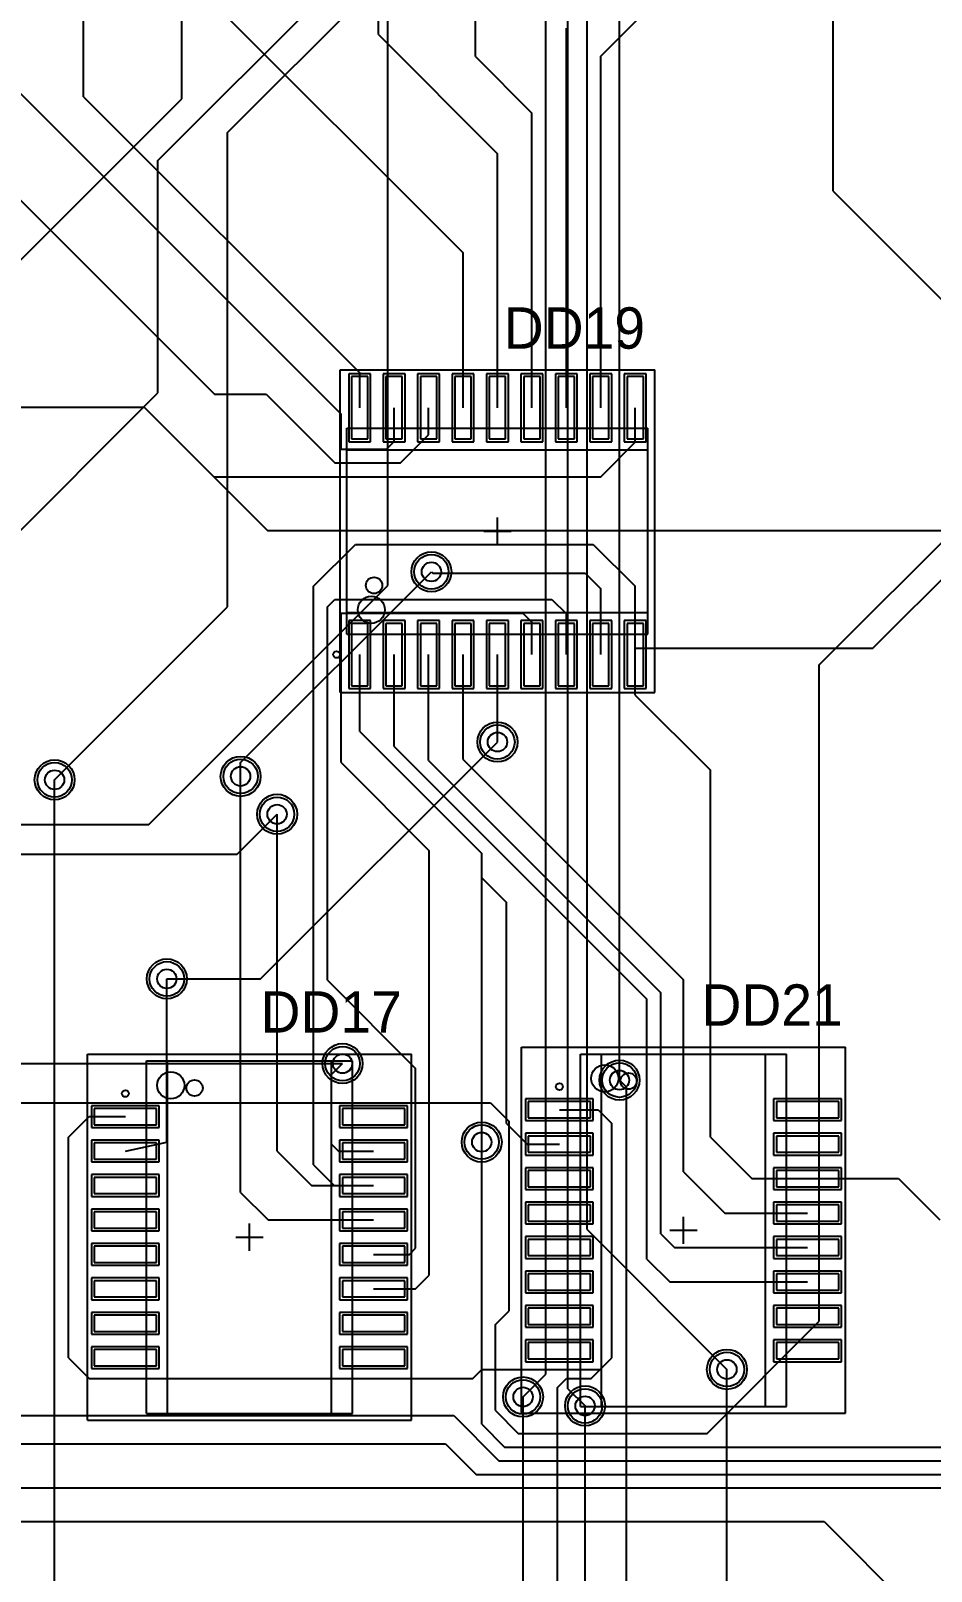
# Model space of a CAD drawing. Header units: millimetres. Extents: x 26 to 338, y 26 to 225.
# Drawn here: x 168.5 to 201.7, y 92.7 to 149.5 of the extents above; entities that cross this region are included whole.
import ezdxf

# ---------------------------------------------------------------- set-up
doc = ezdxf.new("R2010")
doc.units = ezdxf.units.MM
for name, color, linetype in [('BottomLayer', 5, 'Continuous'), ('BottomSolder', 6, 'Continuous'), ('Mechanical13', 56, 'Continuous'), ('Mechanical15', 56, 'Continuous'), ('MultiLayer', 9, 'Continuous'), ('TopLayer', 1, 'Continuous'), ('TopOverlay', 2, 'Continuous'), ('TopPaste', 8, 'Continuous'), ('TopSolder', 216, 'Continuous'), ('ViaHoleLayer', 16, 'Continuous')]:
    doc.layers.add(name, color=color, linetype=linetype)

msp = doc.modelspace()

# ---------------------------------------------------------------- linework, layer by layer
at = {"layer": 'BottomLayer'}
for p, q in [((174.037, 147.011), (174.037, 172.482)), ((173.152, 144.729), (185.903, 157.48)), ((175.717, 145.767), (186.919, 156.968)), ((187.452, 99.974), (187.452, 155.563)), ((188.265, 99.441), (188.265, 154.305)), ((188.976, 105.308), (188.976, 152.197)), ((190.17, 110.82), (190.17, 151.155)), ((181.635, 129.057), (181.635, 150.972)), ((161.519, 134.493), (174.037, 147.011)), ((175.717, 128.27), (175.717, 145.767)), ((173.152, 136.169), (173.152, 144.729)), ((197.536, 126.136), (209.626, 138.227)), ((165.176, 128.194), (173.152, 136.169)), ((176.2, 122.53), (183.236, 129.565)), ((172.822, 120.244), (181.635, 129.057)), ((169.342, 121.895), (175.717, 128.27)), ((197.536, 101.93), (197.536, 126.136)), ((176.936, 114.554), (185.671, 123.289)), ((176.2, 122.022), (176.2, 122.53)), ((176.073, 119.151), (177.546, 120.625)), ((154.508, 120.244), (172.822, 120.244)), ((163.703, 119.151), (176.073, 119.151)), ((173.482, 114.554), (176.936, 114.554)), ((152.4, 111.43), (179.959, 111.43)), ((166.218, 109.982), (185.42, 109.982)), ((185.42, 109.982), (186.106, 109.296)), ((186.106, 102.307), (186.106, 109.296)), ((185.09, 98.136), (185.09, 108.534)), ((188.976, 105.308), (194.132, 100.152)), ((185.602, 101.803), (186.106, 102.307)), ((185.602, 98.632), (185.602, 101.803)), ((193.4, 97.794), (197.536, 101.93)), ((186.614, 99.136), (187.452, 99.974)), ((188.265, 99.441), (188.9, 98.806)), ((159.41, 98.45), (184.063, 98.45)), ((184.063, 98.45), (185.727, 96.786)), ((185.602, 98.632), (186.44, 97.794)), ((185.09, 98.136), (185.936, 97.29)), ((186.44, 97.794), (193.4, 97.794)), ((159.664, 97.409), (183.759, 97.409)), ((183.759, 97.409), (184.887, 96.282)), ((185.936, 97.29), (207.247, 97.29)), ((185.727, 96.786), (208.52, 96.786)), ((184.887, 96.282), (213.096, 96.282)), ((163.652, 95.778), (219.628, 95.778)), ((133.452, 94.539), (197.714, 94.539)), ((197.714, 94.539), (201.346, 90.907))]:
    msp.add_line(p, q, dxfattribs=at)
for centre in [(183.236, 129.565), (185.671, 123.289), (169.342, 121.895), (176.2, 122.022), (177.546, 120.625), (173.482, 114.554), (179.959, 111.43), (190.17, 110.82), (185.09, 108.534), (194.132, 100.152), (186.614, 99.136), (188.9, 98.806)]:
    msp.add_circle(centre, 0.635, dxfattribs=at)
at = {"layer": 'BottomSolder'}
for centre in [(183.236, 129.565), (185.671, 123.289), (176.2, 122.022), (169.342, 121.895), (177.546, 120.625), (173.482, 114.554), (179.959, 111.43), (190.17, 110.82), (185.09, 108.534), (194.132, 100.152), (186.614, 99.136), (188.9, 98.806)]:
    msp.add_circle(centre, 0.737, dxfattribs=at)
at = {"layer": 'Mechanical13'}
for p, q in [((180.121, 134.864), (191.221, 134.864)), ((180.121, 127.264), (180.121, 134.864)), ((191.221, 127.264), (191.221, 134.864)), ((180.121, 127.264), (191.221, 127.264)), ((172.727, 98.529), (172.727, 111.529)), ((172.727, 111.529), (180.327, 111.529)), ((180.327, 98.529), (180.327, 111.529)), ((188.729, 98.783), (188.729, 111.783)), ((188.729, 111.783), (196.329, 111.783)), ((196.329, 98.783), (196.329, 111.783)), ((172.727, 98.529), (180.327, 98.529)), ((188.729, 98.783), (196.329, 98.783))]:
    msp.add_line(p, q, dxfattribs=at)
for centre in [(181.021, 128.164), (189.629, 110.883), (173.627, 110.629)]:
    msp.add_circle(centre, 0.5, dxfattribs=at)
at = {"layer": 'Mechanical15'}
for p, q in [((179.871, 137.014), (191.471, 137.014)), ((179.871, 125.114), (179.871, 137.014)), ((191.471, 125.114), (191.471, 137.014)), ((185.671, 130.564), (185.671, 131.564)), ((185.171, 131.064), (186.171, 131.064)), ((179.871, 125.114), (191.471, 125.114)), ((186.554, 98.533), (186.554, 112.033)), ((186.554, 112.033), (198.504, 112.033)), ((198.504, 98.533), (198.504, 112.033)), ((170.552, 98.279), (170.552, 111.779)), ((170.552, 111.779), (182.502, 111.779)), ((182.502, 98.279), (182.502, 111.779)), ((192.529, 104.783), (192.529, 105.783)), ((176.527, 104.529), (176.527, 105.529)), ((192.029, 105.283), (193.029, 105.283)), ((176.027, 105.029), (177.027, 105.029)), ((170.552, 98.279), (182.502, 98.279)), ((186.554, 98.533), (198.504, 98.533))]:
    msp.add_line(p, q, dxfattribs=at)
at = {"layer": 'MultiLayer'}
for centre in [(183.236, 129.565), (185.671, 123.289), (169.342, 121.895), (176.2, 122.022), (177.546, 120.625), (173.482, 114.554), (179.959, 111.43), (190.17, 110.82), (185.09, 108.534), (194.132, 100.152), (186.614, 99.136), (188.9, 98.806)]:
    msp.add_circle(centre, 0.635, dxfattribs=at)
at = {"layer": 'TopLayer'}
for p, q in [((171.933, 153.797), (184.401, 141.329)), ((170.409, 147.088), (170.409, 152.797)), ((181.28, 149.377), (181.28, 152.797)), ((184.861, 148.565), (184.861, 152.4)), ((198.044, 143.598), (198.044, 152.67)), ((159.385, 151.968), (175.235, 136.119)), ((189.481, 148.587), (192.532, 151.638)), ((165.227, 150.063), (179.908, 135.382)), ((188.211, 135.614), (188.211, 149.619)), ((181.28, 149.377), (185.671, 144.986)), ((184.861, 148.565), (186.941, 146.485)), ((189.481, 135.614), (189.481, 148.587)), ((170.409, 147.088), (180.591, 136.906)), ((186.941, 135.614), (186.941, 146.485)), ((185.671, 135.614), (185.671, 144.986)), ((198.044, 143.598), (208.788, 132.853)), ((184.401, 135.614), (184.401, 141.329)), ((180.591, 135.614), (180.591, 136.906)), ((180.891, 136.764), (180.291, 136.764)), ((180.291, 136.764), (180.291, 134.464)), ((180.891, 134.464), (180.891, 136.764)), ((182.161, 136.764), (181.561, 136.764)), ((181.561, 136.764), (181.561, 134.464)), ((182.161, 134.464), (182.161, 136.764)), ((183.431, 136.764), (182.831, 136.764)), ((182.831, 136.764), (182.831, 134.464)), ((183.431, 134.464), (183.431, 136.764)), ((184.701, 136.764), (184.101, 136.764)), ((184.101, 136.764), (184.101, 134.464)), ((184.701, 134.464), (184.701, 136.764)), ((185.971, 136.764), (185.371, 136.764)), ((185.371, 136.764), (185.371, 134.464)), ((185.971, 134.464), (185.971, 136.764)), ((187.241, 136.764), (186.641, 136.764)), ((186.641, 136.764), (186.641, 134.464)), ((187.241, 134.464), (187.241, 136.764)), ((188.511, 136.764), (187.911, 136.764)), ((187.911, 136.764), (187.911, 134.464)), ((188.511, 134.464), (188.511, 136.764)), ((189.781, 136.764), (189.181, 136.764)), ((189.181, 136.764), (189.181, 134.464)), ((189.781, 134.464), (189.781, 136.764)), ((191.051, 136.764), (190.451, 136.764)), ((190.451, 136.764), (190.451, 134.464)), ((191.051, 134.464), (191.051, 136.764)), ((175.235, 136.119), (177.14, 136.119)), ((177.14, 136.119), (179.676, 133.583)), ((167.005, 135.636), (172.644, 135.636)), ((172.644, 135.636), (175.209, 133.071)), ((179.908, 134.087), (179.908, 135.382)), ((181.861, 134.366), (181.861, 135.614)), ((183.131, 134.621), (183.131, 135.614)), ((190.751, 134.341), (190.751, 135.614)), ((179.908, 134.087), (181.582, 134.087)), ((180.291, 134.464), (180.891, 134.464)), ((181.561, 134.464), (182.161, 134.464)), ((181.582, 134.087), (181.861, 134.366)), ((182.093, 133.583), (183.131, 134.621)), ((182.831, 134.464), (183.431, 134.464)), ((184.101, 134.464), (184.701, 134.464)), ((185.371, 134.464), (185.971, 134.464)), ((186.641, 134.464), (187.241, 134.464)), ((187.911, 134.464), (188.511, 134.464)), ((189.181, 134.464), (189.781, 134.464)), ((189.481, 133.071), (190.751, 134.341)), ((190.451, 134.464), (191.051, 134.464)), ((179.676, 133.583), (182.093, 133.583)), ((175.209, 133.071), (189.481, 133.071)), ((175.209, 133.071), (177.19, 131.089)), ((177.19, 131.089), (222.353, 131.089)), ((178.892, 129.032), (180.438, 130.577)), ((180.438, 130.577), (189.206, 130.577)), ((189.206, 130.577), (190.751, 129.032)), ((183.236, 129.565), (183.286, 129.515)), ((199.517, 126.746), (202.717, 129.946)), ((178.892, 107.696), (178.892, 129.032)), ((183.286, 129.515), (188.9, 129.515)), ((188.9, 129.515), (189.481, 128.933)), ((190.751, 126.746), (190.751, 129.032)), ((179.4, 128.27), (179.68, 128.549)), ((179.68, 128.549), (187.678, 128.549)), ((187.678, 128.549), (188.211, 128.016)), ((189.481, 126.514), (189.481, 128.933)), ((179.4, 114.503), (179.4, 128.27)), ((179.908, 128.041), (186.611, 128.041)), ((179.908, 122.53), (179.908, 128.041)), ((186.611, 128.041), (186.941, 127.711)), ((188.211, 126.514), (188.211, 128.016)), ((180.891, 127.664), (180.291, 127.664)), ((180.291, 127.664), (180.291, 125.364)), ((180.891, 125.364), (180.891, 127.664)), ((182.161, 127.664), (181.561, 127.664)), ((181.561, 127.664), (181.561, 125.364)), ((182.161, 125.364), (182.161, 127.664)), ((183.431, 127.664), (182.831, 127.664)), ((182.831, 127.664), (182.831, 125.364)), ((183.431, 125.364), (183.431, 127.664)), ((184.701, 127.664), (184.101, 127.664)), ((184.101, 127.664), (184.101, 125.364)), ((184.701, 125.364), (184.701, 127.664)), ((185.971, 127.664), (185.371, 127.664)), ((185.371, 127.664), (185.371, 125.364)), ((185.971, 125.364), (185.971, 127.664)), ((187.241, 127.664), (186.641, 127.664)), ((186.641, 127.664), (186.641, 125.364)), ((186.941, 126.514), (186.941, 127.711)), ((187.241, 125.364), (187.241, 127.664)), ((188.511, 127.664), (187.911, 127.664)), ((187.911, 127.664), (187.911, 125.364)), ((188.511, 125.364), (188.511, 127.664)), ((189.781, 127.664), (189.181, 127.664)), ((189.181, 127.664), (189.181, 125.364)), ((189.781, 125.364), (189.781, 127.664)), ((191.051, 127.664), (190.451, 127.664)), ((190.451, 127.664), (190.451, 125.364)), ((191.051, 125.364), (191.051, 127.664)), ((190.751, 126.514), (190.751, 126.746)), ((190.751, 126.746), (199.517, 126.746)), ((180.591, 123.678), (180.591, 126.514)), ((181.861, 123.121), (181.861, 126.514)), ((183.131, 122.607), (183.131, 126.514)), ((184.401, 122.645), (184.401, 126.514)), ((185.671, 123.289), (185.671, 126.514)), ((190.751, 125.019), (190.751, 126.514)), ((180.291, 125.364), (180.891, 125.364)), ((181.561, 125.364), (182.161, 125.364)), ((182.831, 125.364), (183.431, 125.364)), ((184.101, 125.364), (184.701, 125.364)), ((185.371, 125.364), (185.971, 125.364)), ((186.641, 125.364), (187.241, 125.364)), ((187.911, 125.364), (188.511, 125.364)), ((189.181, 125.364), (189.781, 125.364)), ((190.451, 125.364), (191.051, 125.364)), ((190.751, 125.019), (193.523, 122.247)), ((180.591, 123.678), (185.09, 119.179)), ((181.861, 123.121), (191.182, 113.8)), ((179.908, 122.53), (183.159, 119.278)), ((183.131, 122.607), (191.694, 114.045)), ((184.401, 122.645), (192.532, 114.514)), ((193.523, 108.712), (193.523, 122.247)), ((169.342, 91.957), (169.342, 121.895)), ((176.2, 106.68), (176.2, 122.022)), ((177.546, 108.204), (177.546, 120.625)), ((183.159, 103.632), (183.159, 119.278)), ((185.09, 118.285), (185.09, 119.179)), ((185.09, 118.285), (186.004, 117.37)), ((185.09, 108.534), (185.09, 118.285)), ((186.004, 109.22), (186.004, 117.37)), ((173.482, 108.534), (173.482, 114.554)), ((179.4, 114.503), (182.651, 111.252)), ((192.532, 107.442), (192.532, 114.514)), ((191.182, 104.22), (191.182, 113.8)), ((191.694, 105.156), (191.694, 114.045)), ((179.553, 111.023), (179.959, 111.43)), ((179.553, 108.458), (179.553, 111.023)), ((182.651, 104.623), (182.651, 111.252)), ((190.17, 110.82), (190.424, 110.566)), ((190.424, 88.935), (190.424, 110.566)), ((173.102, 109.774), (170.802, 109.774)), ((170.802, 109.774), (170.802, 109.174)), ((173.102, 109.174), (173.102, 109.774)), ((182.252, 109.774), (179.952, 109.774)), ((179.952, 109.774), (179.952, 109.174)), ((182.252, 109.174), (182.252, 109.774)), ((189.104, 110.028), (186.804, 110.028)), ((186.804, 110.028), (186.804, 109.428)), ((187.954, 109.728), (189.382, 109.728)), ((189.104, 109.428), (189.104, 110.028)), ((189.382, 109.728), (189.89, 109.22)), ((198.254, 110.028), (195.954, 110.028)), ((195.954, 110.028), (195.954, 109.428)), ((198.254, 109.428), (198.254, 110.028)), ((169.85, 108.712), (170.612, 109.474)), ((170.612, 109.474), (171.952, 109.474)), ((170.802, 109.174), (173.102, 109.174)), ((179.952, 109.174), (182.252, 109.174)), ((186.004, 109.22), (186.766, 108.458)), ((186.804, 109.428), (189.104, 109.428)), ((189.89, 100.584), (189.89, 109.22)), ((195.954, 109.428), (198.254, 109.428)), ((169.85, 100.584), (169.85, 108.712)), ((173.102, 108.504), (170.802, 108.504)), ((170.802, 108.504), (170.802, 107.904)), ((171.952, 108.204), (173.482, 108.534)), ((173.102, 107.904), (173.102, 108.504)), ((182.252, 108.504), (179.952, 108.504)), ((179.952, 108.504), (179.952, 107.904)), ((182.252, 107.904), (182.252, 108.504)), ((189.104, 108.758), (186.804, 108.758)), ((186.804, 108.758), (186.804, 108.158)), ((189.104, 108.158), (189.104, 108.758)), ((193.523, 108.712), (195.047, 107.188)), ((198.254, 108.758), (195.954, 108.758)), ((195.954, 108.758), (195.954, 108.158)), ((198.254, 108.158), (198.254, 108.758)), ((177.546, 108.204), (178.816, 106.934)), ((179.553, 108.458), (179.807, 108.204)), ((179.807, 108.204), (181.102, 108.204)), ((186.766, 108.458), (187.954, 108.458)), ((186.804, 108.158), (189.104, 108.158)), ((195.954, 108.158), (198.254, 108.158)), ((170.802, 107.904), (173.102, 107.904)), ((178.892, 107.696), (179.654, 106.934)), ((179.952, 107.904), (182.252, 107.904)), ((189.104, 107.488), (186.804, 107.488)), ((186.804, 107.488), (186.804, 106.888)), ((189.104, 106.888), (189.104, 107.488)), ((192.532, 107.442), (194.056, 105.918)), ((198.254, 107.488), (195.954, 107.488)), ((195.954, 107.488), (195.954, 106.888)), ((198.254, 106.888), (198.254, 107.488)), ((173.102, 107.234), (170.802, 107.234)), ((170.802, 107.234), (170.802, 106.634)), ((173.102, 106.634), (173.102, 107.234)), ((178.816, 106.934), (179.654, 106.934)), ((179.654, 106.934), (181.102, 106.934)), ((182.252, 107.234), (179.952, 107.234)), ((179.952, 107.234), (179.952, 106.634)), ((182.252, 106.634), (182.252, 107.234)), ((186.804, 106.888), (189.104, 106.888)), ((195.047, 107.188), (197.104, 107.188)), ((195.954, 106.888), (198.254, 106.888)), ((197.104, 107.188), (200.457, 107.188)), ((200.457, 107.188), (201.981, 105.664)), ((170.802, 106.634), (173.102, 106.634)), ((176.2, 106.68), (177.216, 105.664)), ((179.952, 106.634), (182.252, 106.634)), ((173.102, 105.964), (170.802, 105.964)), ((170.802, 105.964), (170.802, 105.364)), ((173.102, 105.364), (173.102, 105.964)), ((177.216, 105.664), (181.102, 105.664)), ((182.252, 105.964), (179.952, 105.964)), ((179.952, 105.964), (179.952, 105.364)), ((182.252, 105.364), (182.252, 105.964)), ((189.104, 106.218), (186.804, 106.218)), ((186.804, 106.218), (186.804, 105.618)), ((189.104, 105.618), (189.104, 106.218)), ((194.056, 105.918), (197.104, 105.918)), ((198.254, 106.218), (195.954, 106.218)), ((195.954, 106.218), (195.954, 105.618)), ((198.254, 105.618), (198.254, 106.218)), ((170.802, 105.364), (173.102, 105.364)), ((179.952, 105.364), (182.252, 105.364)), ((186.804, 105.618), (189.104, 105.618)), ((191.694, 105.156), (192.202, 104.648)), ((195.954, 105.618), (198.254, 105.618)), ((173.102, 104.694), (170.802, 104.694)), ((170.802, 104.694), (170.802, 104.094)), ((173.102, 104.094), (173.102, 104.694)), ((182.252, 104.694), (179.952, 104.694)), ((179.952, 104.694), (179.952, 104.094)), ((182.252, 104.094), (182.252, 104.694)), ((182.423, 104.394), (182.651, 104.623)), ((189.104, 104.948), (186.804, 104.948)), ((186.804, 104.948), (186.804, 104.348)), ((189.104, 104.348), (189.104, 104.948)), ((192.202, 104.648), (197.104, 104.648)), ((198.254, 104.948), (195.954, 104.948)), ((195.954, 104.948), (195.954, 104.348)), ((198.254, 104.348), (198.254, 104.948)), ((170.802, 104.094), (173.102, 104.094)), ((179.952, 104.094), (182.252, 104.094)), ((181.102, 104.394), (182.423, 104.394)), ((186.804, 104.348), (189.104, 104.348)), ((191.182, 104.22), (192.024, 103.378)), ((195.954, 104.348), (198.254, 104.348)), ((173.102, 103.424), (170.802, 103.424)), ((170.802, 103.424), (170.802, 102.824)), ((173.102, 102.824), (173.102, 103.424)), ((182.252, 103.424), (179.952, 103.424)), ((179.952, 103.424), (179.952, 102.824)), ((182.252, 102.824), (182.252, 103.424)), ((182.651, 103.124), (183.159, 103.632)), ((189.104, 103.678), (186.804, 103.678)), ((186.804, 103.678), (186.804, 103.078)), ((189.104, 103.078), (189.104, 103.678)), ((198.254, 103.678), (195.954, 103.678)), ((195.954, 103.678), (195.954, 103.078)), ((198.254, 103.078), (198.254, 103.678)), ((170.802, 102.824), (173.102, 102.824)), ((179.952, 102.824), (182.252, 102.824)), ((181.102, 103.124), (182.651, 103.124)), ((186.804, 103.078), (189.104, 103.078)), ((192.024, 103.378), (197.104, 103.378)), ((195.954, 103.078), (198.254, 103.078)), ((189.104, 102.408), (186.804, 102.408)), ((186.804, 102.408), (186.804, 101.808)), ((189.104, 101.808), (189.104, 102.408)), ((198.254, 102.408), (195.954, 102.408)), ((195.954, 102.408), (195.954, 101.808)), ((198.254, 101.808), (198.254, 102.408)), ((173.102, 102.154), (170.802, 102.154)), ((170.802, 102.154), (170.802, 101.554)), ((173.102, 101.554), (173.102, 102.154)), ((182.252, 102.154), (179.952, 102.154)), ((179.952, 102.154), (179.952, 101.554)), ((182.252, 101.554), (182.252, 102.154)), ((186.804, 101.808), (189.104, 101.808)), ((195.954, 101.808), (198.254, 101.808)), ((170.802, 101.554), (173.102, 101.554)), ((179.952, 101.554), (182.252, 101.554)), ((189.104, 101.138), (186.804, 101.138)), ((186.804, 101.138), (186.804, 100.538)), ((189.104, 100.538), (189.104, 101.138)), ((198.254, 101.138), (195.954, 101.138)), ((195.954, 101.138), (195.954, 100.538)), ((198.254, 100.538), (198.254, 101.138)), ((169.85, 100.584), (170.612, 99.822)), ((173.102, 100.884), (170.802, 100.884)), ((170.802, 100.884), (170.802, 100.284)), ((173.102, 100.284), (173.102, 100.884)), ((182.252, 100.884), (179.952, 100.884)), ((179.952, 100.884), (179.952, 100.284)), ((182.252, 100.284), (182.252, 100.884)), ((189.455, 100.148), (189.89, 100.584)), ((170.802, 100.284), (173.102, 100.284)), ((179.952, 100.284), (182.252, 100.284)), ((184.768, 99.822), (185.094, 100.148)), ((185.094, 100.148), (189.455, 100.148)), ((186.804, 100.538), (189.104, 100.538)), ((189.128, 99.822), (189.455, 100.148)), ((194.132, 90.957), (194.132, 100.152)), ((195.954, 100.538), (198.254, 100.538)), ((170.612, 99.822), (184.768, 99.822)), ((187.884, 99.484), (188.222, 99.822)), ((187.884, 83.388), (187.884, 99.484)), ((188.222, 99.822), (189.128, 99.822)), ((186.614, 79.756), (186.614, 99.136)), ((188.9, 87.436), (188.9, 98.806))]:
    msp.add_line(p, q, dxfattribs=at)
for centre in [(183.236, 129.565), (185.671, 123.289), (169.342, 121.895), (176.2, 122.022), (177.546, 120.625), (173.482, 114.554), (179.959, 111.43), (190.17, 110.82), (185.09, 108.534), (194.132, 100.152), (186.614, 99.136), (188.9, 98.806)]:
    msp.add_circle(centre, 0.635, dxfattribs=at)
at = {"layer": 'TopOverlay'}
for p, q in [((180.121, 134.064), (191.221, 134.064)), ((180.121, 128.064), (180.121, 134.064)), ((191.221, 128.064), (191.221, 134.064)), ((180.121, 128.064), (191.221, 128.064)), ((173.502, 98.529), (173.502, 111.529)), ((173.502, 111.529), (179.552, 111.529)), ((179.552, 98.529), (179.552, 111.529)), ((189.504, 98.783), (189.504, 111.783)), ((189.504, 111.783), (195.554, 111.783)), ((195.554, 98.783), (195.554, 111.783)), ((173.502, 98.529), (179.552, 98.529)), ((189.504, 98.783), (195.554, 98.783))]:
    msp.add_line(p, q, dxfattribs=at)
for centre, radius in [((181.121, 129.064), 0.3), ((179.741, 126.514), 0.125), ((174.502, 110.529), 0.3), ((190.504, 110.783), 0.3), ((171.952, 110.324), 0.125), ((187.954, 110.578), 0.125)]:
    msp.add_circle(centre, radius, dxfattribs=at)
at = {"layer": 'TopPaste'}
for p, q in [((180.891, 136.764), (180.291, 136.764)), ((180.291, 136.764), (180.291, 134.464)), ((180.891, 134.464), (180.891, 136.764)), ((182.161, 136.764), (181.561, 136.764)), ((181.561, 136.764), (181.561, 134.464)), ((182.161, 134.464), (182.161, 136.764)), ((183.431, 136.764), (182.831, 136.764)), ((182.831, 136.764), (182.831, 134.464)), ((183.431, 134.464), (183.431, 136.764)), ((184.701, 136.764), (184.101, 136.764)), ((184.101, 136.764), (184.101, 134.464)), ((184.701, 134.464), (184.701, 136.764)), ((185.971, 136.764), (185.371, 136.764)), ((185.371, 136.764), (185.371, 134.464)), ((185.971, 134.464), (185.971, 136.764)), ((187.241, 136.764), (186.641, 136.764)), ((186.641, 136.764), (186.641, 134.464)), ((187.241, 134.464), (187.241, 136.764)), ((188.511, 136.764), (187.911, 136.764)), ((187.911, 136.764), (187.911, 134.464)), ((188.511, 134.464), (188.511, 136.764)), ((189.781, 136.764), (189.181, 136.764)), ((189.181, 136.764), (189.181, 134.464)), ((189.781, 134.464), (189.781, 136.764)), ((191.051, 136.764), (190.451, 136.764)), ((190.451, 136.764), (190.451, 134.464)), ((191.051, 134.464), (191.051, 136.764)), ((180.291, 134.464), (180.891, 134.464)), ((181.561, 134.464), (182.161, 134.464)), ((182.831, 134.464), (183.431, 134.464)), ((184.101, 134.464), (184.701, 134.464)), ((185.371, 134.464), (185.971, 134.464)), ((186.641, 134.464), (187.241, 134.464)), ((187.911, 134.464), (188.511, 134.464)), ((189.181, 134.464), (189.781, 134.464)), ((190.451, 134.464), (191.051, 134.464)), ((180.891, 127.664), (180.291, 127.664)), ((180.291, 127.664), (180.291, 125.364)), ((180.891, 125.364), (180.891, 127.664)), ((182.161, 127.664), (181.561, 127.664)), ((181.561, 127.664), (181.561, 125.364)), ((182.161, 125.364), (182.161, 127.664)), ((183.431, 127.664), (182.831, 127.664)), ((182.831, 127.664), (182.831, 125.364)), ((183.431, 125.364), (183.431, 127.664)), ((184.701, 127.664), (184.101, 127.664)), ((184.101, 127.664), (184.101, 125.364)), ((184.701, 125.364), (184.701, 127.664)), ((185.971, 127.664), (185.371, 127.664)), ((185.371, 127.664), (185.371, 125.364)), ((185.971, 125.364), (185.971, 127.664)), ((187.241, 127.664), (186.641, 127.664)), ((186.641, 127.664), (186.641, 125.364)), ((187.241, 125.364), (187.241, 127.664)), ((188.511, 127.664), (187.911, 127.664)), ((187.911, 127.664), (187.911, 125.364)), ((188.511, 125.364), (188.511, 127.664)), ((189.781, 127.664), (189.181, 127.664)), ((189.181, 127.664), (189.181, 125.364)), ((189.781, 125.364), (189.781, 127.664)), ((191.051, 127.664), (190.451, 127.664)), ((190.451, 127.664), (190.451, 125.364)), ((191.051, 125.364), (191.051, 127.664)), ((180.291, 125.364), (180.891, 125.364)), ((181.561, 125.364), (182.161, 125.364)), ((182.831, 125.364), (183.431, 125.364)), ((184.101, 125.364), (184.701, 125.364)), ((185.371, 125.364), (185.971, 125.364)), ((186.641, 125.364), (187.241, 125.364)), ((187.911, 125.364), (188.511, 125.364)), ((189.181, 125.364), (189.781, 125.364)), ((190.451, 125.364), (191.051, 125.364)), ((173.102, 109.774), (170.802, 109.774)), ((170.802, 109.774), (170.802, 109.174)), ((173.102, 109.174), (173.102, 109.774)), ((182.252, 109.774), (179.952, 109.774)), ((179.952, 109.774), (179.952, 109.174)), ((182.252, 109.174), (182.252, 109.774)), ((189.104, 110.028), (186.804, 110.028)), ((186.804, 110.028), (186.804, 109.428)), ((189.104, 109.428), (189.104, 110.028)), ((198.254, 110.028), (195.954, 110.028)), ((195.954, 110.028), (195.954, 109.428)), ((198.254, 109.428), (198.254, 110.028)), ((170.802, 109.174), (173.102, 109.174)), ((179.952, 109.174), (182.252, 109.174)), ((186.804, 109.428), (189.104, 109.428)), ((195.954, 109.428), (198.254, 109.428)), ((173.102, 108.504), (170.802, 108.504)), ((170.802, 108.504), (170.802, 107.904)), ((173.102, 107.904), (173.102, 108.504)), ((182.252, 108.504), (179.952, 108.504)), ((179.952, 108.504), (179.952, 107.904)), ((182.252, 107.904), (182.252, 108.504)), ((189.104, 108.758), (186.804, 108.758)), ((186.804, 108.758), (186.804, 108.158)), ((189.104, 108.158), (189.104, 108.758)), ((198.254, 108.758), (195.954, 108.758)), ((195.954, 108.758), (195.954, 108.158)), ((198.254, 108.158), (198.254, 108.758)), ((186.804, 108.158), (189.104, 108.158)), ((195.954, 108.158), (198.254, 108.158)), ((170.802, 107.904), (173.102, 107.904)), ((179.952, 107.904), (182.252, 107.904)), ((189.104, 107.488), (186.804, 107.488)), ((186.804, 107.488), (186.804, 106.888)), ((189.104, 106.888), (189.104, 107.488)), ((198.254, 107.488), (195.954, 107.488)), ((195.954, 107.488), (195.954, 106.888)), ((198.254, 106.888), (198.254, 107.488)), ((173.102, 107.234), (170.802, 107.234)), ((170.802, 107.234), (170.802, 106.634)), ((173.102, 106.634), (173.102, 107.234)), ((182.252, 107.234), (179.952, 107.234)), ((179.952, 107.234), (179.952, 106.634)), ((182.252, 106.634), (182.252, 107.234)), ((186.804, 106.888), (189.104, 106.888)), ((195.954, 106.888), (198.254, 106.888)), ((170.802, 106.634), (173.102, 106.634)), ((179.952, 106.634), (182.252, 106.634)), ((173.102, 105.964), (170.802, 105.964)), ((170.802, 105.964), (170.802, 105.364)), ((173.102, 105.364), (173.102, 105.964)), ((182.252, 105.964), (179.952, 105.964)), ((179.952, 105.964), (179.952, 105.364)), ((182.252, 105.364), (182.252, 105.964)), ((189.104, 106.218), (186.804, 106.218)), ((186.804, 106.218), (186.804, 105.618)), ((189.104, 105.618), (189.104, 106.218)), ((198.254, 106.218), (195.954, 106.218)), ((195.954, 106.218), (195.954, 105.618)), ((198.254, 105.618), (198.254, 106.218)), ((170.802, 105.364), (173.102, 105.364)), ((179.952, 105.364), (182.252, 105.364)), ((186.804, 105.618), (189.104, 105.618)), ((195.954, 105.618), (198.254, 105.618)), ((173.102, 104.694), (170.802, 104.694)), ((170.802, 104.694), (170.802, 104.094)), ((173.102, 104.094), (173.102, 104.694)), ((182.252, 104.694), (179.952, 104.694)), ((179.952, 104.694), (179.952, 104.094)), ((182.252, 104.094), (182.252, 104.694)), ((189.104, 104.948), (186.804, 104.948)), ((186.804, 104.948), (186.804, 104.348)), ((189.104, 104.348), (189.104, 104.948)), ((198.254, 104.948), (195.954, 104.948)), ((195.954, 104.948), (195.954, 104.348)), ((198.254, 104.348), (198.254, 104.948)), ((170.802, 104.094), (173.102, 104.094)), ((179.952, 104.094), (182.252, 104.094)), ((186.804, 104.348), (189.104, 104.348)), ((195.954, 104.348), (198.254, 104.348)), ((173.102, 103.424), (170.802, 103.424)), ((170.802, 103.424), (170.802, 102.824)), ((173.102, 102.824), (173.102, 103.424)), ((182.252, 103.424), (179.952, 103.424)), ((179.952, 103.424), (179.952, 102.824)), ((182.252, 102.824), (182.252, 103.424)), ((189.104, 103.678), (186.804, 103.678)), ((186.804, 103.678), (186.804, 103.078)), ((189.104, 103.078), (189.104, 103.678)), ((198.254, 103.678), (195.954, 103.678)), ((195.954, 103.678), (195.954, 103.078)), ((198.254, 103.078), (198.254, 103.678)), ((170.802, 102.824), (173.102, 102.824)), ((179.952, 102.824), (182.252, 102.824)), ((186.804, 103.078), (189.104, 103.078)), ((195.954, 103.078), (198.254, 103.078)), ((189.104, 102.408), (186.804, 102.408)), ((186.804, 102.408), (186.804, 101.808)), ((189.104, 101.808), (189.104, 102.408)), ((198.254, 102.408), (195.954, 102.408)), ((195.954, 102.408), (195.954, 101.808)), ((198.254, 101.808), (198.254, 102.408)), ((173.102, 102.154), (170.802, 102.154)), ((170.802, 102.154), (170.802, 101.554)), ((173.102, 101.554), (173.102, 102.154)), ((182.252, 102.154), (179.952, 102.154)), ((179.952, 102.154), (179.952, 101.554)), ((182.252, 101.554), (182.252, 102.154)), ((186.804, 101.808), (189.104, 101.808)), ((195.954, 101.808), (198.254, 101.808)), ((170.802, 101.554), (173.102, 101.554)), ((179.952, 101.554), (182.252, 101.554)), ((189.104, 101.138), (186.804, 101.138)), ((186.804, 101.138), (186.804, 100.538)), ((189.104, 100.538), (189.104, 101.138)), ((198.254, 101.138), (195.954, 101.138)), ((195.954, 101.138), (195.954, 100.538)), ((198.254, 100.538), (198.254, 101.138)), ((173.102, 100.884), (170.802, 100.884)), ((170.802, 100.884), (170.802, 100.284)), ((173.102, 100.284), (173.102, 100.884)), ((182.252, 100.884), (179.952, 100.884)), ((179.952, 100.884), (179.952, 100.284)), ((182.252, 100.284), (182.252, 100.884)), ((170.802, 100.284), (173.102, 100.284)), ((179.952, 100.284), (182.252, 100.284)), ((186.804, 100.538), (189.104, 100.538)), ((195.954, 100.538), (198.254, 100.538))]:
    msp.add_line(p, q, dxfattribs=at)
at = {"layer": 'TopSolder'}
for p, q in [((180.993, 136.866), (180.189, 136.866)), ((180.189, 136.866), (180.189, 134.362)), ((180.993, 134.362), (180.993, 136.866)), ((182.263, 136.866), (181.459, 136.866)), ((181.459, 136.866), (181.459, 134.362)), ((182.263, 134.362), (182.263, 136.866)), ((183.533, 136.866), (182.729, 136.866)), ((182.729, 136.866), (182.729, 134.362)), ((183.533, 134.362), (183.533, 136.866)), ((184.803, 136.866), (183.999, 136.866)), ((183.999, 136.866), (183.999, 134.362)), ((184.803, 134.362), (184.803, 136.866)), ((186.073, 136.866), (185.269, 136.866)), ((185.269, 136.866), (185.269, 134.362)), ((186.073, 134.362), (186.073, 136.866)), ((187.343, 136.866), (186.539, 136.866)), ((186.539, 136.866), (186.539, 134.362)), ((187.343, 134.362), (187.343, 136.866)), ((188.613, 136.866), (187.809, 136.866)), ((187.809, 136.866), (187.809, 134.362)), ((188.613, 134.362), (188.613, 136.866)), ((189.883, 136.866), (189.079, 136.866)), ((189.079, 136.866), (189.079, 134.362)), ((189.883, 134.362), (189.883, 136.866)), ((191.153, 136.866), (190.349, 136.866)), ((190.349, 136.866), (190.349, 134.362)), ((191.153, 134.362), (191.153, 136.866)), ((180.189, 134.362), (180.993, 134.362)), ((181.459, 134.362), (182.263, 134.362)), ((182.729, 134.362), (183.533, 134.362)), ((183.999, 134.362), (184.803, 134.362)), ((185.269, 134.362), (186.073, 134.362)), ((186.539, 134.362), (187.343, 134.362)), ((187.809, 134.362), (188.613, 134.362)), ((189.079, 134.362), (189.883, 134.362)), ((190.349, 134.362), (191.153, 134.362)), ((180.993, 127.766), (180.189, 127.766)), ((180.189, 127.766), (180.189, 125.262)), ((180.993, 125.262), (180.993, 127.766)), ((182.263, 127.766), (181.459, 127.766)), ((181.459, 127.766), (181.459, 125.262)), ((182.263, 125.262), (182.263, 127.766)), ((183.533, 127.766), (182.729, 127.766)), ((182.729, 127.766), (182.729, 125.262)), ((183.533, 125.262), (183.533, 127.766)), ((184.803, 127.766), (183.999, 127.766)), ((183.999, 127.766), (183.999, 125.262)), ((184.803, 125.262), (184.803, 127.766)), ((186.073, 127.766), (185.269, 127.766)), ((185.269, 127.766), (185.269, 125.262)), ((186.073, 125.262), (186.073, 127.766)), ((187.343, 127.766), (186.539, 127.766)), ((186.539, 127.766), (186.539, 125.262)), ((187.343, 125.262), (187.343, 127.766)), ((188.613, 127.766), (187.809, 127.766)), ((187.809, 127.766), (187.809, 125.262)), ((188.613, 125.262), (188.613, 127.766)), ((189.883, 127.766), (189.079, 127.766)), ((189.079, 127.766), (189.079, 125.262)), ((189.883, 125.262), (189.883, 127.766)), ((191.153, 127.766), (190.349, 127.766)), ((190.349, 127.766), (190.349, 125.262)), ((191.153, 125.262), (191.153, 127.766)), ((180.189, 125.262), (180.993, 125.262)), ((181.459, 125.262), (182.263, 125.262)), ((182.729, 125.262), (183.533, 125.262)), ((183.999, 125.262), (184.803, 125.262)), ((185.269, 125.262), (186.073, 125.262)), ((186.539, 125.262), (187.343, 125.262)), ((187.809, 125.262), (188.613, 125.262)), ((189.079, 125.262), (189.883, 125.262)), ((190.349, 125.262), (191.153, 125.262)), ((173.204, 109.876), (170.7, 109.876)), ((170.7, 109.876), (170.7, 109.072)), ((173.204, 109.072), (173.204, 109.876)), ((182.354, 109.876), (179.85, 109.876)), ((179.85, 109.876), (179.85, 109.072)), ((182.354, 109.072), (182.354, 109.876)), ((189.206, 110.13), (186.702, 110.13)), ((186.702, 110.13), (186.702, 109.326)), ((189.206, 109.326), (189.206, 110.13)), ((198.356, 110.13), (195.852, 110.13)), ((195.852, 110.13), (195.852, 109.326)), ((198.356, 109.326), (198.356, 110.13)), ((170.7, 109.072), (173.204, 109.072)), ((179.85, 109.072), (182.354, 109.072)), ((186.702, 109.326), (189.206, 109.326)), ((195.852, 109.326), (198.356, 109.326)), ((173.204, 108.606), (170.7, 108.606)), ((170.7, 108.606), (170.7, 107.802)), ((173.204, 107.802), (173.204, 108.606)), ((182.354, 108.606), (179.85, 108.606)), ((179.85, 108.606), (179.85, 107.802)), ((182.354, 107.802), (182.354, 108.606)), ((189.206, 108.86), (186.702, 108.86)), ((186.702, 108.86), (186.702, 108.056)), ((189.206, 108.056), (189.206, 108.86)), ((198.356, 108.86), (195.852, 108.86)), ((195.852, 108.86), (195.852, 108.056)), ((198.356, 108.056), (198.356, 108.86)), ((186.702, 108.056), (189.206, 108.056)), ((195.852, 108.056), (198.356, 108.056)), ((170.7, 107.802), (173.204, 107.802)), ((179.85, 107.802), (182.354, 107.802)), ((189.206, 107.59), (186.702, 107.59)), ((186.702, 107.59), (186.702, 106.786)), ((189.206, 106.786), (189.206, 107.59)), ((198.356, 107.59), (195.852, 107.59)), ((195.852, 107.59), (195.852, 106.786)), ((198.356, 106.786), (198.356, 107.59)), ((173.204, 107.336), (170.7, 107.336)), ((170.7, 107.336), (170.7, 106.532)), ((173.204, 106.532), (173.204, 107.336)), ((182.354, 107.336), (179.85, 107.336)), ((179.85, 107.336), (179.85, 106.532)), ((182.354, 106.532), (182.354, 107.336)), ((170.7, 106.532), (173.204, 106.532)), ((179.85, 106.532), (182.354, 106.532)), ((186.702, 106.786), (189.206, 106.786)), ((189.206, 106.32), (186.702, 106.32)), ((186.702, 106.32), (186.702, 105.516)), ((189.206, 105.516), (189.206, 106.32)), ((195.852, 106.786), (198.356, 106.786)), ((198.356, 106.32), (195.852, 106.32)), ((195.852, 106.32), (195.852, 105.516)), ((198.356, 105.516), (198.356, 106.32)), ((173.204, 106.066), (170.7, 106.066)), ((170.7, 106.066), (170.7, 105.262)), ((173.204, 105.262), (173.204, 106.066)), ((182.354, 106.066), (179.85, 106.066)), ((179.85, 106.066), (179.85, 105.262)), ((182.354, 105.262), (182.354, 106.066)), ((170.7, 105.262), (173.204, 105.262)), ((179.85, 105.262), (182.354, 105.262)), ((186.702, 105.516), (189.206, 105.516)), ((195.852, 105.516), (198.356, 105.516)), ((173.204, 104.796), (170.7, 104.796)), ((170.7, 104.796), (170.7, 103.992)), ((173.204, 103.992), (173.204, 104.796)), ((182.354, 104.796), (179.85, 104.796)), ((179.85, 104.796), (179.85, 103.992)), ((182.354, 103.992), (182.354, 104.796)), ((189.206, 105.05), (186.702, 105.05)), ((186.702, 105.05), (186.702, 104.246)), ((189.206, 104.246), (189.206, 105.05)), ((198.356, 105.05), (195.852, 105.05)), ((195.852, 105.05), (195.852, 104.246)), ((198.356, 104.246), (198.356, 105.05)), ((170.7, 103.992), (173.204, 103.992)), ((179.85, 103.992), (182.354, 103.992)), ((186.702, 104.246), (189.206, 104.246)), ((195.852, 104.246), (198.356, 104.246)), ((173.204, 103.526), (170.7, 103.526)), ((170.7, 103.526), (170.7, 102.722)), ((173.204, 102.722), (173.204, 103.526)), ((182.354, 103.526), (179.85, 103.526)), ((179.85, 103.526), (179.85, 102.722)), ((182.354, 102.722), (182.354, 103.526)), ((189.206, 103.78), (186.702, 103.78)), ((186.702, 103.78), (186.702, 102.976)), ((189.206, 102.976), (189.206, 103.78)), ((198.356, 103.78), (195.852, 103.78)), ((195.852, 103.78), (195.852, 102.976)), ((198.356, 102.976), (198.356, 103.78)), ((186.702, 102.976), (189.206, 102.976)), ((195.852, 102.976), (198.356, 102.976)), ((170.7, 102.722), (173.204, 102.722)), ((173.204, 102.256), (170.7, 102.256)), ((170.7, 102.256), (170.7, 101.452)), ((173.204, 101.452), (173.204, 102.256)), ((179.85, 102.722), (182.354, 102.722)), ((182.354, 102.256), (179.85, 102.256)), ((179.85, 102.256), (179.85, 101.452)), ((182.354, 101.452), (182.354, 102.256)), ((189.206, 102.51), (186.702, 102.51)), ((186.702, 102.51), (186.702, 101.706)), ((189.206, 101.706), (189.206, 102.51)), ((198.356, 102.51), (195.852, 102.51)), ((195.852, 102.51), (195.852, 101.706)), ((198.356, 101.706), (198.356, 102.51)), ((186.702, 101.706), (189.206, 101.706)), ((195.852, 101.706), (198.356, 101.706)), ((170.7, 101.452), (173.204, 101.452)), ((179.85, 101.452), (182.354, 101.452)), ((189.206, 101.24), (186.702, 101.24)), ((186.702, 101.24), (186.702, 100.436)), ((189.206, 100.436), (189.206, 101.24)), ((198.356, 101.24), (195.852, 101.24)), ((195.852, 101.24), (195.852, 100.436)), ((198.356, 100.436), (198.356, 101.24)), ((173.204, 100.986), (170.7, 100.986)), ((170.7, 100.986), (170.7, 100.182)), ((173.204, 100.182), (173.204, 100.986)), ((182.354, 100.986), (179.85, 100.986)), ((179.85, 100.986), (179.85, 100.182)), ((182.354, 100.182), (182.354, 100.986)), ((170.7, 100.182), (173.204, 100.182)), ((179.85, 100.182), (182.354, 100.182)), ((186.702, 100.436), (189.206, 100.436)), ((195.852, 100.436), (198.356, 100.436))]:
    msp.add_line(p, q, dxfattribs=at)
for centre in [(183.236, 129.565), (185.671, 123.289), (176.2, 122.022), (169.342, 121.895), (177.546, 120.625), (173.482, 114.554), (179.959, 111.43), (190.17, 110.82), (185.09, 108.534), (194.132, 100.152), (186.614, 99.136), (188.9, 98.806)]:
    msp.add_circle(centre, 0.737, dxfattribs=at)
at = {"layer": 'ViaHoleLayer'}
for centre in [(183.236, 129.565), (185.671, 123.289), (169.342, 121.895), (176.2, 122.022), (177.546, 120.625), (173.482, 114.554), (179.959, 111.43), (190.17, 110.82), (185.09, 108.534), (194.132, 100.152), (186.614, 99.136), (188.9, 98.806)]:
    msp.add_circle(centre, 0.356, dxfattribs=at)

# ---------------------------------------------------------------- texts
at = {"layer": 'TopOverlay'}
for s, p in [('DD19', (185.903, 137.795)), ('DD21', (193.192, 112.827)), ('DD17', (176.936, 112.573))]:
    msp.add_text(s, height=1.524, dxfattribs=at).set_placement(p)

doc.saveas('drawing.dxf')
